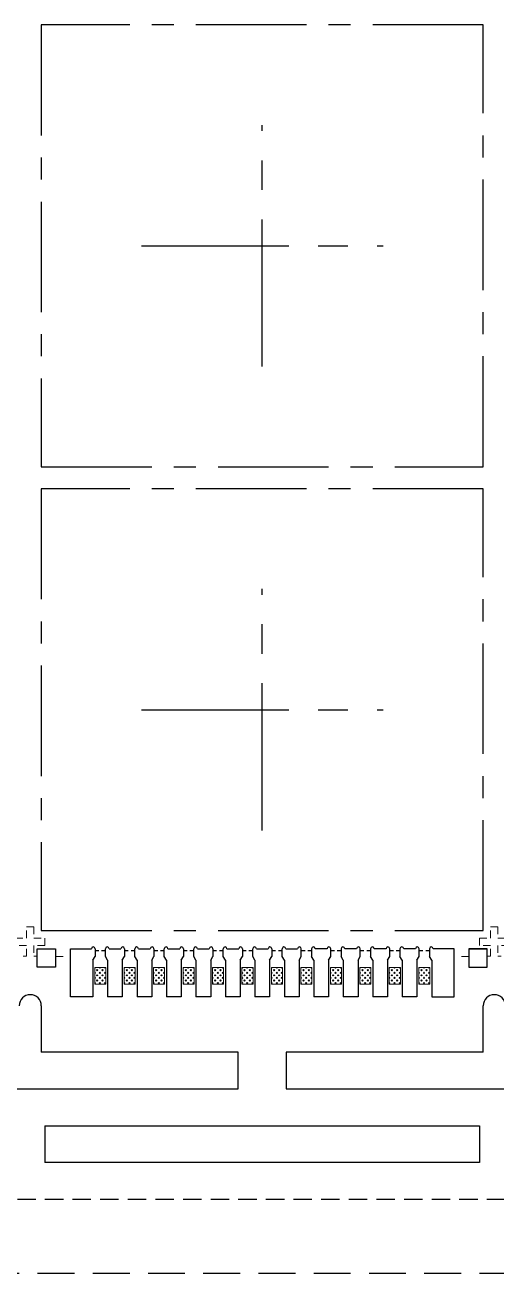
# Model space of a CAD drawing. Header units: inches. Extents: x 5 to 403, y 5 to 265.
# Drawn here: x 111.62 to 118.01, y 146.95 to 163.9 of the extents above; entities that cross this region are included whole.
import ezdxf

# ---------------------------------------------------------------- set-up
doc = ezdxf.new("R2010")
doc.units = ezdxf.units.IN
doc.header["$MEASUREMENT"] = 0
for name, pattern in [('CENTER', [2, 1.25, -0.25, 0.25, -0.25]), ('DASHED', [0.75, 0.5, -0.25]), ('HIDDEN', [0.375, 0.25, -0.125])]:
    doc.linetypes.add(name, pattern=pattern)
for name, color, linetype in [('1D（虚线、T-shape等)', 4, 'Continuous'), ('1（实线、SECTION图示等）', 7, 'Continuous'), ('CEN(中心线)', 1, 'CENTER'), ('EFFECTIVE AREA（塑封区域）', 4, 'HIDDEN'), ('LFBOT（框架底面线、虚线）', 4, 'HIDDEN'), ('LFTOP（框架正面线、实线）', 7, 'Continuous'), ('PKG LINE（虚线）', 2, 'HIDDEN'), ('PLATING（电镀）', 3, 'Continuous'), ('Tape(胶带、实线）', 4, 'Continuous')]:
    doc.layers.add(name, color=color, linetype=linetype)

msp = doc.modelspace()

# ---------------------------------------------------------------- hatches: boundary and pattern name
at = {"layer": 'PLATING（电镀）', "linetype": 'ByBlock', "lineweight": 5}
h = msp.add_hatch(dxfattribs=at)
h.set_pattern_fill('CROSS', color=3, scale=0.05)
h.set_pattern_definition([(45, (-112.23546, -72.357227), (-0.035355339, 0.035355339), [0.025, -0.025]), (135, (-112.217783, -72.357227), (-0.035355339, -0.035355339), [0.025, -0.025])])
h.paths.add_polyline_path([(112.56232, 151.09804), (112.56232, 150.87304), (112.71232, 150.87304), (112.71232, 151.09804)])
h = msp.add_hatch(dxfattribs=at)
h.set_pattern_fill('CROSS', color=3, scale=0.05)
h.set_pattern_definition([(45, (-111.83546, -72.357227), (-0.035355339, 0.035355339), [0.025, -0.025]), (135, (-111.817783, -72.357227), (-0.035355339, -0.035355339), [0.025, -0.025])])
h.paths.add_polyline_path([(112.96232, 151.09804), (112.96232, 150.87304), (113.11232, 150.87304), (113.11232, 151.09804)])
h = msp.add_hatch(dxfattribs=at)
h.set_pattern_fill('CROSS', color=3, scale=0.05)
h.set_pattern_definition([(45, (-111.43546, -72.357227), (-0.035355339, 0.035355339), [0.025, -0.025]), (135, (-111.417783, -72.357227), (-0.035355339, -0.035355339), [0.025, -0.025])])
h.paths.add_polyline_path([(113.36232, 151.09804), (113.36232, 150.87304), (113.51232, 150.87304), (113.51232, 151.09804)])
h = msp.add_hatch(dxfattribs=at)
h.set_pattern_fill('CROSS', color=3, scale=0.05)
h.set_pattern_definition([(45, (-111.03546, -72.357227), (-0.035355339, 0.035355339), [0.025, -0.025]), (135, (-111.017783, -72.357227), (-0.035355339, -0.035355339), [0.025, -0.025])])
h.paths.add_polyline_path([(113.76232, 151.09804), (113.76232, 150.87304), (113.91232, 150.87304), (113.91232, 151.09804)])
h = msp.add_hatch(dxfattribs=at)
h.set_pattern_fill('CROSS', color=3, scale=0.05)
h.set_pattern_definition([(45, (-110.63546, -72.357227), (-0.035355339, 0.035355339), [0.025, -0.025]), (135, (-110.617783, -72.357227), (-0.035355339, -0.035355339), [0.025, -0.025])])
h.paths.add_polyline_path([(114.16232, 151.09804), (114.16232, 150.87304), (114.31232, 150.87304), (114.31232, 151.09804)])
h = msp.add_hatch(dxfattribs=at)
h.set_pattern_fill('CROSS', color=3, scale=0.05)
h.set_pattern_definition([(45, (-110.23546, -72.357227), (-0.035355339, 0.035355339), [0.025, -0.025]), (135, (-110.217783, -72.357227), (-0.035355339, -0.035355339), [0.025, -0.025])])
h.paths.add_polyline_path([(114.56232, 151.09804), (114.56232, 150.87304), (114.71232, 150.87304), (114.71232, 151.09804)])
h = msp.add_hatch(dxfattribs=at)
h.set_pattern_fill('CROSS', color=3, scale=0.05)
h.set_pattern_definition([(45, (-109.83546, -72.357227), (-0.035355339, 0.035355339), [0.025, -0.025]), (135, (-109.817783, -72.357227), (-0.035355339, -0.035355339), [0.025, -0.025])])
h.paths.add_polyline_path([(114.96232, 151.09804), (114.96232, 150.87304), (115.11232, 150.87304), (115.11232, 151.09804)])
h = msp.add_hatch(dxfattribs=at)
h.set_pattern_fill('CROSS', color=3, scale=0.05)
h.set_pattern_definition([(45, (-109.43546, -72.357227), (-0.035355339, 0.035355339), [0.025, -0.025]), (135, (-109.417783, -72.357227), (-0.035355339, -0.035355339), [0.025, -0.025])])
h.paths.add_polyline_path([(115.36232, 151.09804), (115.36232, 150.87304), (115.51232, 150.87304), (115.51232, 151.09804)])
h = msp.add_hatch(dxfattribs=at)
h.set_pattern_fill('CROSS', color=3, scale=0.05)
h.set_pattern_definition([(45, (-109.03546, -72.357227), (-0.035355339, 0.035355339), [0.025, -0.025]), (135, (-109.017783, -72.357227), (-0.035355339, -0.035355339), [0.025, -0.025])])
h.paths.add_polyline_path([(115.76232, 151.09804), (115.76232, 150.87304), (115.91232, 150.87304), (115.91232, 151.09804)])
h = msp.add_hatch(dxfattribs=at)
h.set_pattern_fill('CROSS', color=3, scale=0.05)
h.set_pattern_definition([(45, (-108.63546, -72.357227), (-0.035355339, 0.035355339), [0.025, -0.025]), (135, (-108.617783, -72.357227), (-0.035355339, -0.035355339), [0.025, -0.025])])
h.paths.add_polyline_path([(116.16232, 151.09804), (116.16232, 150.87304), (116.31232, 150.87304), (116.31232, 151.09804)])
h = msp.add_hatch(dxfattribs=at)
h.set_pattern_fill('CROSS', color=3, scale=0.05)
h.set_pattern_definition([(45, (-108.23546, -72.357227), (-0.035355339, 0.035355339), [0.025, -0.025]), (135, (-108.217783, -72.357227), (-0.035355339, -0.035355339), [0.025, -0.025])])
h.paths.add_polyline_path([(116.56232, 151.09804), (116.56232, 150.87304), (116.71232, 150.87304), (116.71232, 151.09804)])
h = msp.add_hatch(dxfattribs=at)
h.set_pattern_fill('CROSS', color=3, scale=0.05)
h.set_pattern_definition([(45, (-107.83546, -72.357227), (-0.035355339, 0.035355339), [0.025, -0.025]), (135, (-107.817783, -72.357227), (-0.035355339, -0.035355339), [0.025, -0.025])])
h.paths.add_polyline_path([(116.96232, 151.09804), (116.96232, 150.87304), (117.11232, 150.87304), (117.11232, 151.09804)])

# ---------------------------------------------------------------- linework, layer by layer
at = {"layer": '1D（虚线、T-shape等)', "linetype": 'HIDDEN', "lineweight": 0, "ltscale": 0.25}
for p, q in [((112.03232, 151.24804, 0.1444), (112.23232, 151.24804, 0.1444)), ((117.64232, 151.24804, 0.1444), (117.44232, 151.24804, 0.1444))]:
    msp.add_line(p, q, dxfattribs=at)
at = {"layer": '1D（虚线、T-shape等)', "linetype": 'HIDDEN', "lineweight": 0, "ltscale": 0.25, "elevation": 0.1444}
for points in [[(111.59232, 151.25304), (111.63732, 151.25304), (111.63732, 151.39804), (111.48732, 151.39804), (111.48732, 151.49804), (111.63732, 151.49804), (111.63732, 151.64804), (111.73732, 151.64804), (111.73732, 151.49804), (111.88732, 151.49804), (111.88732, 151.39804), (111.73732, 151.39804), (111.73732, 151.25304), (111.78232, 151.25304)], [(117.89232, 151.25304), (117.93732, 151.25304), (117.93732, 151.39804), (117.78732, 151.39804), (117.78732, 151.49804), (117.93732, 151.49804), (117.93732, 151.64804), (118.03732, 151.64804), (118.03732, 151.49804), (118.18732, 151.49804), (118.18732, 151.39804), (118.03732, 151.39804), (118.03732, 151.25304), (118.08232, 151.25304)]]:
    msp.add_lwpolyline(points, dxfattribs=at)
at = {"layer": '1（实线、SECTION图示等）', "ltscale": 10}
for p, q in [((111.83732, 150.57804, 0.1444), (111.83732, 149.94804, 0.1444)), ((117.83732, 149.94804, 0.1444), (117.83732, 150.57804, 0.1444)), ((114.51232, 149.94804, 0.1444), (111.83732, 149.94804, 0.1444)), ((114.51232, 149.44804, 0.1444), (114.51232, 149.94804, 0.1444)), ((117.83732, 149.94804, 0.1444), (115.16232, 149.94804, 0.1444)), ((115.16232, 149.94804, 0.1444), (115.16232, 149.44804, 0.1444)), ((108.86232, 149.44804, 0.1444), (114.51232, 149.44804, 0.1444)), ((115.16232, 149.44804, 0.1444), (120.81232, 149.44804, 0.1444))]:
    msp.add_line(p, q, dxfattribs=at)
at = {"layer": '1（实线、SECTION图示等）'}
for p, q in [((111.88732, 148.94804, 0.1444), (117.78732, 148.94804, 0.1444)), ((111.88732, 148.94804, 0.1444), (111.88732, 148.44804, 0.1444)), ((117.78732, 148.94804, 0.1444), (117.78732, 148.44804, 0.1444)), ((117.78732, 148.44804, 0.1444), (111.88732, 148.44804, 0.1444))]:
    msp.add_line(p, q, dxfattribs=at)
at = {"layer": '1（实线、SECTION图示等）', "ltscale": 10}
for centre in [(111.68732, 150.57804, 0.1444), (117.98732, 150.57804, 0.1444)]:
    msp.add_arc(centre, 0.15, 0, 180, dxfattribs=at)
at = {"layer": 'CEN(中心线)', "linetype": 'CENTER', "ltscale": 1.6}
for p, q in [((114.83732, 159.25807, 0.1444), (114.83732, 162.538, 0.1444)), ((113.19736, 160.89804, 0.1444), (116.47729, 160.89804, 0.1444)), ((114.83732, 152.95807, 0.1444), (114.83732, 156.238, 0.1444)), ((113.19736, 154.59804, 0.1444), (116.47729, 154.59804, 0.1444))]:
    msp.add_line(p, q, dxfattribs=at)
at = {"layer": 'EFFECTIVE AREA（塑封区域）', "color": 1}
msp.add_line((152.63732, 147.94804, 0.1444), (78.03732, 147.94804, 0.1444), dxfattribs=at)
at = {"layer": 'LFBOT（框架底面线、虚线）', "linetype": 'HIDDEN', "ltscale": 0.2, "elevation": 0.1444}
for points in [[(112.56732, 151.32804), (112.61832, 151.32804)], [(112.65632, 151.32804), (112.70732, 151.32804)], [(112.96732, 151.32804), (113.01832, 151.32804)], [(113.05632, 151.32804), (113.10732, 151.32804)], [(113.36732, 151.32804), (113.41832, 151.32804)], [(113.45632, 151.32804), (113.50732, 151.32804)], [(113.76732, 151.32804), (113.81832, 151.32804)], [(113.85632, 151.32804), (113.90732, 151.32804)], [(114.16732, 151.32804), (114.21832, 151.32804)], [(114.25632, 151.32804), (114.30732, 151.32804)], [(114.56732, 151.32804), (114.61832, 151.32804)], [(114.65632, 151.32804), (114.70732, 151.32804)], [(114.96732, 151.32804), (115.01832, 151.32804)], [(115.05632, 151.32804), (115.10732, 151.32804)], [(115.36732, 151.32804), (115.41832, 151.32804)], [(115.45632, 151.32804), (115.50732, 151.32804)], [(115.76732, 151.32804), (115.81832, 151.32804)], [(115.85632, 151.32804), (115.90732, 151.32804)], [(116.16732, 151.32804), (116.21832, 151.32804)], [(116.25632, 151.32804), (116.30732, 151.32804)], [(116.56732, 151.32804), (116.61832, 151.32804)], [(116.65632, 151.32804), (116.70732, 151.32804)], [(116.96732, 151.32804), (117.01832, 151.32804)], [(117.05632, 151.32804), (117.10732, 151.32804)]]:
    msp.add_lwpolyline(points, dxfattribs=at)
at = {"layer": 'LFTOP（框架正面线、实线）', "color": 7}
for p, q in [((112.23232, 150.99804, 0.1444), (112.23232, 151.35304, 0.1444)), ((112.23232, 151.35304, 0.1444), (112.51732, 151.35304, 0.1444)), ((112.53732, 151.19804, 0.1444), (112.56732, 151.24804, 0.1444)), ((112.53732, 151.19804, 0.1444), (112.53732, 150.69804, 0.1444)), ((112.56732, 151.35304, 0.1444), (112.56732, 151.24804, 0.1444)), ((112.70732, 151.24804, 0.1444), (112.70732, 151.35304, 0.1444)), ((112.73732, 151.19804, 0.1444), (112.70732, 151.24804, 0.1444)), ((112.73732, 151.19804, 0.1444), (112.73732, 150.69804, 0.1444)), ((112.75732, 151.35304, 0.1444), (112.91732, 151.35304, 0.1444)), ((112.93732, 151.19804, 0.1444), (112.96732, 151.24804, 0.1444)), ((112.93732, 151.19804, 0.1444), (112.93732, 150.69804, 0.1444)), ((112.96732, 151.35304, 0.1444), (112.96732, 151.24804, 0.1444)), ((113.10732, 151.24804, 0.1444), (113.10732, 151.35304, 0.1444)), ((113.13732, 151.19804, 0.1444), (113.10732, 151.24804, 0.1444)), ((113.13732, 151.19804, 0.1444), (113.13732, 150.69804, 0.1444)), ((113.15732, 151.35304, 0.1444), (113.31732, 151.35304, 0.1444)), ((113.33732, 151.19804, 0.1444), (113.36732, 151.24804, 0.1444)), ((113.33732, 151.19804, 0.1444), (113.33732, 150.69804, 0.1444)), ((113.36732, 151.35304, 0.1444), (113.36732, 151.24804, 0.1444)), ((113.50732, 151.24804, 0.1444), (113.50732, 151.35304, 0.1444)), ((113.53732, 151.19804, 0.1444), (113.50732, 151.24804, 0.1444)), ((113.53732, 151.19804, 0.1444), (113.53732, 150.69804, 0.1444)), ((113.55732, 151.35304, 0.1444), (113.71732, 151.35304, 0.1444)), ((113.73732, 151.19804, 0.1444), (113.76732, 151.24804, 0.1444)), ((113.73732, 151.19804, 0.1444), (113.73732, 150.69804, 0.1444)), ((113.76732, 151.35304, 0.1444), (113.76732, 151.24804, 0.1444)), ((113.90732, 151.24804, 0.1444), (113.90732, 151.35304, 0.1444)), ((113.93732, 151.19804, 0.1444), (113.90732, 151.24804, 0.1444)), ((113.93732, 151.19804, 0.1444), (113.93732, 150.69804, 0.1444)), ((113.95732, 151.35304, 0.1444), (114.11732, 151.35304, 0.1444)), ((114.13732, 151.19804, 0.1444), (114.16732, 151.24804, 0.1444)), ((114.13732, 151.19804, 0.1444), (114.13732, 150.69804, 0.1444)), ((114.16732, 151.35304, 0.1444), (114.16732, 151.24804, 0.1444)), ((114.30732, 151.24804, 0.1444), (114.30732, 151.35304, 0.1444)), ((114.33732, 151.19804, 0.1444), (114.30732, 151.24804, 0.1444)), ((114.33732, 151.19804, 0.1444), (114.33732, 150.69804, 0.1444)), ((114.35732, 151.35304, 0.1444), (114.51732, 151.35304, 0.1444)), ((114.53732, 151.19804, 0.1444), (114.56732, 151.24804, 0.1444)), ((114.53732, 151.19804, 0.1444), (114.53732, 150.69804, 0.1444)), ((114.56732, 151.35304, 0.1444), (114.56732, 151.24804, 0.1444)), ((114.70732, 151.24804, 0.1444), (114.70732, 151.35304, 0.1444)), ((114.73732, 151.19804, 0.1444), (114.70732, 151.24804, 0.1444)), ((114.73732, 151.19804, 0.1444), (114.73732, 150.69804, 0.1444)), ((114.75732, 151.35304, 0.1444), (114.91732, 151.35304, 0.1444)), ((114.93732, 151.19804, 0.1444), (114.96732, 151.24804, 0.1444)), ((114.93732, 151.19804, 0.1444), (114.93732, 150.69804, 0.1444)), ((114.96732, 151.35304, 0.1444), (114.96732, 151.24804, 0.1444)), ((115.10732, 151.24804, 0.1444), (115.10732, 151.35304, 0.1444)), ((115.13732, 151.19804, 0.1444), (115.10732, 151.24804, 0.1444)), ((115.13732, 151.19804, 0.1444), (115.13732, 150.69804, 0.1444)), ((115.15732, 151.35304, 0.1444), (115.31732, 151.35304, 0.1444)), ((115.33732, 151.19804, 0.1444), (115.36732, 151.24804, 0.1444)), ((115.33732, 151.19804, 0.1444), (115.33732, 150.69804, 0.1444)), ((115.36732, 151.24804, 0.1444), (115.36732, 151.35304, 0.1444)), ((115.50732, 151.35304, 0.1444), (115.50732, 151.24804, 0.1444)), ((115.53732, 151.19804, 0.1444), (115.50732, 151.24804, 0.1444)), ((115.53732, 151.19804, 0.1444), (115.53732, 150.69804, 0.1444)), ((115.71732, 151.35304, 0.1444), (115.55732, 151.35304, 0.1444)), ((115.73732, 151.19804, 0.1444), (115.76732, 151.24804, 0.1444)), ((115.73732, 151.19804, 0.1444), (115.73732, 150.69804, 0.1444)), ((115.76732, 151.24804, 0.1444), (115.76732, 151.35304, 0.1444)), ((115.90732, 151.35304, 0.1444), (115.90732, 151.24804, 0.1444)), ((115.93732, 151.19804, 0.1444), (115.90732, 151.24804, 0.1444)), ((115.93732, 151.19804, 0.1444), (115.93732, 150.69804, 0.1444)), ((116.11732, 151.35304, 0.1444), (115.95732, 151.35304, 0.1444)), ((116.13732, 151.19804, 0.1444), (116.16732, 151.24804, 0.1444)), ((116.13732, 151.19804, 0.1444), (116.13732, 150.69804, 0.1444)), ((116.16732, 151.24804, 0.1444), (116.16732, 151.35304, 0.1444)), ((116.30732, 151.35304, 0.1444), (116.30732, 151.24804, 0.1444)), ((116.33732, 151.19804, 0.1444), (116.30732, 151.24804, 0.1444)), ((116.33732, 151.19804, 0.1444), (116.33732, 150.69804, 0.1444)), ((116.51732, 151.35304, 0.1444), (116.35732, 151.35304, 0.1444)), ((116.53732, 151.19804, 0.1444), (116.56732, 151.24804, 0.1444)), ((116.53732, 151.19804, 0.1444), (116.53732, 150.69804, 0.1444)), ((116.56732, 151.24804, 0.1444), (116.56732, 151.35304, 0.1444)), ((116.70732, 151.35304, 0.1444), (116.70732, 151.24804, 0.1444)), ((116.73732, 151.19804, 0.1444), (116.70732, 151.24804, 0.1444)), ((116.73732, 151.19804, 0.1444), (116.73732, 150.69804, 0.1444)), ((116.91732, 151.35304, 0.1444), (116.75732, 151.35304, 0.1444)), ((116.93732, 151.19804, 0.1444), (116.96732, 151.24804, 0.1444)), ((116.93732, 151.19804, 0.1444), (116.93732, 150.69804, 0.1444)), ((116.96732, 151.24804, 0.1444), (116.96732, 151.35304, 0.1444)), ((117.10732, 151.35304, 0.1444), (117.10732, 151.24804, 0.1444)), ((117.13732, 151.19804, 0.1444), (117.10732, 151.24804, 0.1444)), ((117.13732, 151.19804, 0.1444), (117.13732, 150.69804, 0.1444)), ((117.44232, 151.35304, 0.1444), (117.15732, 151.35304, 0.1444)), ((117.64232, 151.35304, 0.1444), (117.89232, 151.35304, 0.1444)), ((112.23232, 150.69804, 0.1444), (112.23232, 150.99804, 0.1444)), ((112.23732, 150.69804, 0.1444), (112.23232, 150.69804, 0.1444)), ((112.53732, 150.69804, 0.1444), (112.23732, 150.69804, 0.1444))]:
    msp.add_line(p, q, dxfattribs=at)
at = {"layer": 'LFTOP（框架正面线、实线）'}
for p, q in [((112.93732, 150.69804, 0.1444), (112.73732, 150.69804, 0.1444)), ((113.33732, 150.69804, 0.1444), (113.13732, 150.69804, 0.1444)), ((113.73732, 150.69804, 0.1444), (113.53732, 150.69804, 0.1444)), ((114.13732, 150.69804, 0.1444), (113.93732, 150.69804, 0.1444)), ((114.53732, 150.69804, 0.1444), (114.33732, 150.69804, 0.1444)), ((114.93732, 150.69804, 0.1444), (114.73732, 150.69804, 0.1444)), ((115.33732, 150.69804, 0.1444), (115.13732, 150.69804, 0.1444)), ((115.73732, 150.69804, 0.1444), (115.53732, 150.69804, 0.1444)), ((116.13732, 150.69804, 0.1444), (115.93732, 150.69804, 0.1444)), ((116.53732, 150.69804, 0.1444), (116.33732, 150.69804, 0.1444)), ((116.93732, 150.69804, 0.1444), (116.73732, 150.69804, 0.1444))]:
    msp.add_line(p, q, dxfattribs=at)
at = {"layer": 'LFTOP（框架正面线、实线）', "color": 7, "elevation": 0.1444}
for points in [[(111.78232, 151.35304), (112.03232, 151.35304), (112.03232, 151.10304), (111.78232, 151.10304)], [(117.89232, 151.35304), (117.64232, 151.35304), (117.64232, 151.10304), (117.89232, 151.10304)]]:
    msp.add_lwpolyline(points, close=True, dxfattribs=at)
msp.add_lwpolyline([(117.13732, 150.69804), (117.44232, 150.69804), (117.44232, 151.35304)], dxfattribs=at)
at = {"layer": 'LFTOP（框架正面线、实线）', "color": 7}
for centre in [(112.54232, 151.35304, 0.1444), (112.73232, 151.35304, 0.1444), (112.94232, 151.35304, 0.1444), (113.13232, 151.35304, 0.1444), (113.34232, 151.35304, 0.1444), (113.53232, 151.35304, 0.1444), (113.74232, 151.35304, 0.1444), (113.93232, 151.35304, 0.1444), (114.14232, 151.35304, 0.1444), (114.33232, 151.35304, 0.1444), (114.54232, 151.35304, 0.1444), (114.73232, 151.35304, 0.1444), (114.94232, 151.35304, 0.1444), (115.13232, 151.35304, 0.1444), (115.34232, 151.35304, 0.1444), (115.53232, 151.35304, 0.1444), (115.74232, 151.35304, 0.1444), (115.93232, 151.35304, 0.1444), (116.14232, 151.35304, 0.1444), (116.33232, 151.35304, 0.1444), (116.54232, 151.35304, 0.1444), (116.73232, 151.35304, 0.1444), (116.94232, 151.35304, 0.1444), (117.13232, 151.35304, 0.1444)]:
    msp.add_arc(centre, 0.025, 0, 180, dxfattribs=at)
at = {"layer": 'PKG LINE（虚线）', "color": 2, "linetype": 'CENTER', "ltscale": 1.2, "elevation": 0.1444}
for points in [[(111.83732, 157.89804), (117.83732, 157.89804), (117.83732, 163.89804), (111.83732, 163.89804)], [(111.83732, 151.59804), (117.83732, 151.59804), (117.83732, 157.59804), (111.83732, 157.59804)]]:
    msp.add_lwpolyline(points, close=True, dxfattribs=at)
at = {"layer": 'PLATING（电镀）', "color": 3, "linetype": 'ByBlock', "lineweight": 5, "elevation": 0.1444}
for points in [[(112.56232, 151.09804), (112.71232, 151.09804), (112.71232, 150.87304), (112.56232, 150.87304)], [(112.96232, 151.09804), (113.11232, 151.09804), (113.11232, 150.87304), (112.96232, 150.87304)], [(113.36232, 151.09804), (113.51232, 151.09804), (113.51232, 150.87304), (113.36232, 150.87304)], [(113.76232, 151.09804), (113.91232, 151.09804), (113.91232, 150.87304), (113.76232, 150.87304)], [(114.16232, 151.09804), (114.31232, 151.09804), (114.31232, 150.87304), (114.16232, 150.87304)], [(114.56232, 151.09804), (114.71232, 151.09804), (114.71232, 150.87304), (114.56232, 150.87304)], [(114.96232, 151.09804), (115.11232, 151.09804), (115.11232, 150.87304), (114.96232, 150.87304)], [(115.36232, 151.09804), (115.51232, 151.09804), (115.51232, 150.87304), (115.36232, 150.87304)], [(115.76232, 151.09804), (115.91232, 151.09804), (115.91232, 150.87304), (115.76232, 150.87304)], [(116.16232, 151.09804), (116.31232, 151.09804), (116.31232, 150.87304), (116.16232, 150.87304)], [(116.56232, 151.09804), (116.71232, 151.09804), (116.71232, 150.87304), (116.56232, 150.87304)], [(116.96232, 151.09804), (117.11232, 151.09804), (117.11232, 150.87304), (116.96232, 150.87304)]]:
    msp.add_lwpolyline(points, close=True, dxfattribs=at)
at = {"layer": 'Tape(胶带、实线）', "linetype": 'DASHED'}
msp.add_line((73.53732, 146.94804, 0.1444), (152.63732, 146.94804, 0.1444), dxfattribs=at)

doc.saveas('drawing.dxf')
